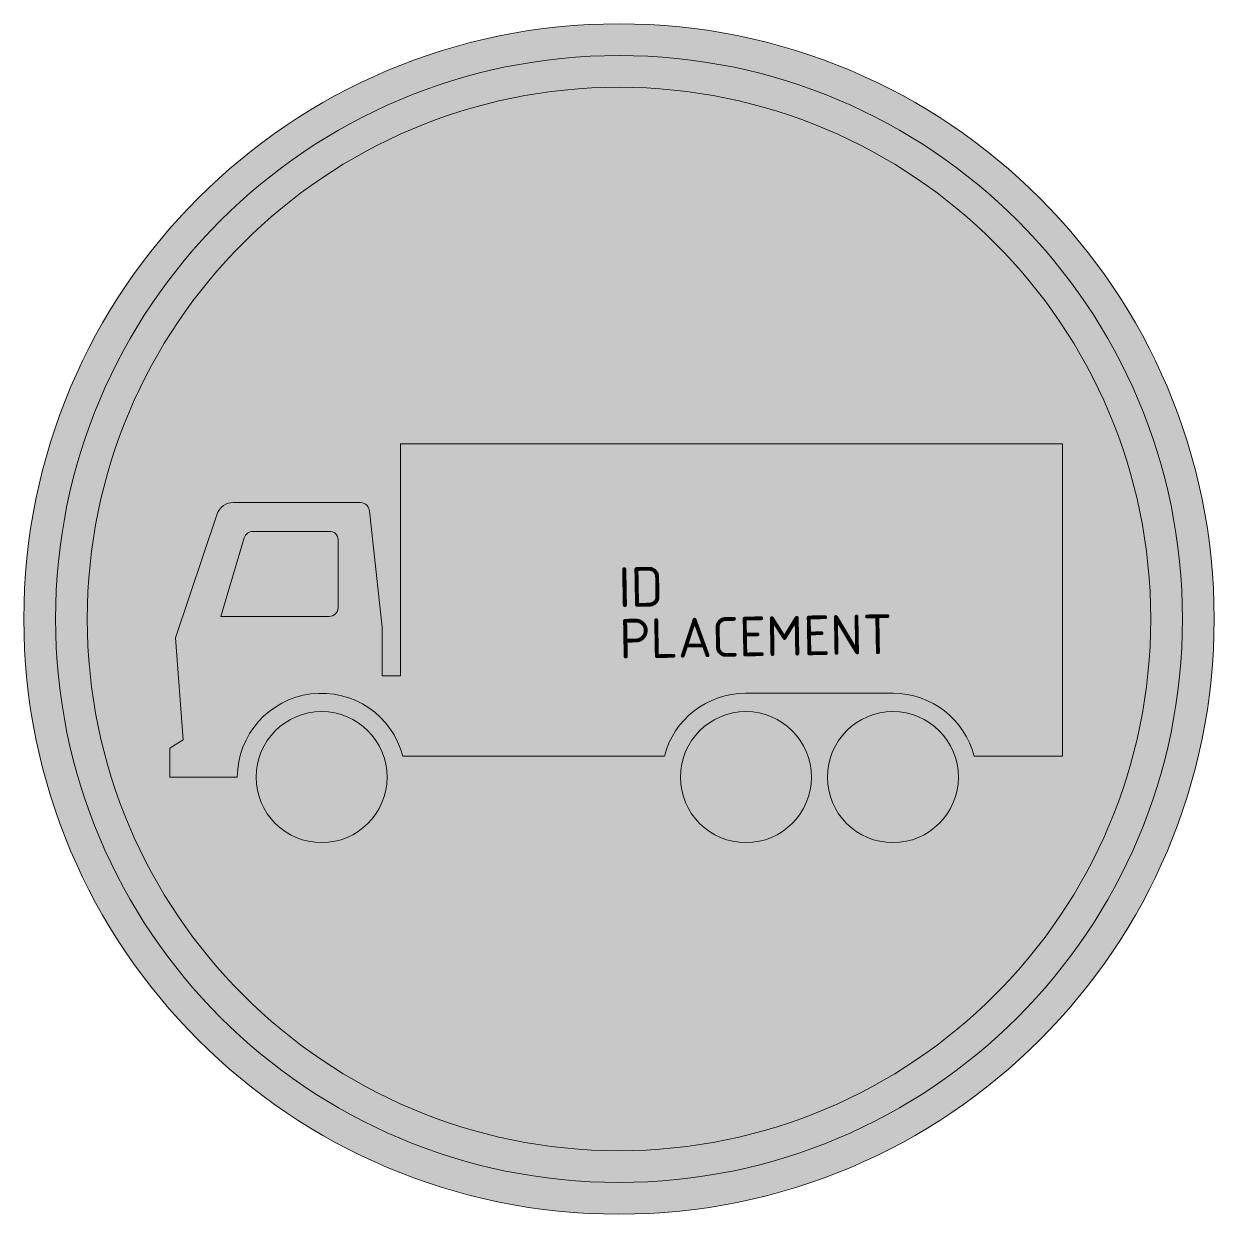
# Model space of a CAD drawing. Extents: x -3.75 to 3.75, y -3.75 to 3.75.
import ezdxf
from ezdxf.enums import TextEntityAlignment as Align

# ---------------------------------------------------------------- set-up
doc = ezdxf.new("R2010")
doc.units = 0
doc.styles.add('NLCS-ISO', font='NLCS-ISO.ttf', dxfattribs={"height": 0.25})

msp = doc.modelspace()

# ---------------------------------------------------------------- hatches: boundary and pattern name
at = {"true_color": 0x005b8c}
h = msp.add_hatch(color=146, dxfattribs=at)
h.dxf.hatch_style = 1
h.paths.add_polyline_path([(3.3569, 1.1548), (3.546, 1.2199, 0.577878), (-2.8334, 2.4565), (-2.6822, 2.3255, -0.577878)])
at = {"true_color": 0xf1f0ea}
h = msp.add_hatch(color=7, dxfattribs=at)
h.dxf.hatch_style = 1
h.paths.add_polyline_path([(-2.6822, 2.3255), (-2.5311, 2.1945, -0.577878), (3.1678, 1.0898), (3.3569, 1.1548, 0.577878)])
at = {"true_color": 0x005b8c}
h = msp.add_hatch(color=146, dxfattribs=at)
h.dxf.hatch_style = 1
edge = h.paths.add_edge_path()
edge.add_arc((0, 0), 3.35, 0, 360)
h = msp.add_hatch(color=146, dxfattribs=at)
h.dxf.hatch_style = 1
h.paths.add_polyline_path([(-2.6822, 2.3255), (-2.8334, 2.4565, 0.180494), (-3.75, 0, 0.414214), (0, -3.75), (0, -3.55, -0.414214), (-3.55, 0, -0.180494)])
at = {"true_color": 0xf1f0ea}
h = msp.add_hatch(color=7, dxfattribs=at)
h.dxf.hatch_style = 1
h.paths.add_polyline_path([(-3.35, 0, -0.180494), (-2.5311, 2.1945), (-2.6822, 2.3255, 0.180494), (-3.55, 0, 0.414214), (0, -3.55), (0, -3.35, -0.414214)])
at = {"true_color": 0x005b8c}
h = msp.add_hatch(color=146, dxfattribs=at)
h.dxf.hatch_style = 1
h.paths.add_polyline_path([(3.75, 0, 0.083022), (3.546, 1.2199), (3.3569, 1.1548, -0.083022), (3.55, 0, -0.414214), (0, -3.55), (0, -3.75, 0.414214)])
at = {"true_color": 0xf1f0ea}
h = msp.add_hatch(color=7, dxfattribs=at)
h.dxf.hatch_style = 1
h.paths.add_polyline_path([(3.3569, 1.1548), (3.1678, 1.0898, -0.083022), (3.35, 0, -0.414214), (0, -3.35), (0, -3.55, 0.414214), (3.55, 0, 0.083022)])
h = msp.add_hatch(color=7, dxfattribs=at)
h.dxf.hatch_style = 1
h.paths.add_polyline_path([(-1.4922, -0.0516), (-1.5716, 0.6787, 0.35203), (-1.6272, 0.7342), (-2.4289, 0.7342, 0.332431), (-2.5346, 0.6552), (-2.6804, 0.2199), (-2.4479, 0.2199), (-2.3628, 0.5072, -0.344169), (-2.3058, 0.5517), (-1.8256, 0.5517, -0.436003), (-1.7701, 0.5001), (-1.7701, 0.0714, -0.414299), (-1.8256, 0.0159), (-2.0775, 0.0159), (-1.9778, -0.4784, -0.397124), (-1.3613, -0.8652), (0.2858, -0.8652, -0.342199), (0.7943, -0.4683), (1.7264, -0.4683, -0.342216), (2.2384, -0.8652), (2.794, -0.8652), (2.794, 1.1033), (-1.3771, 1.1033), (-1.3771, -0.3572), (-1.4922, -0.3572)])
h = msp.add_hatch(color=7, dxfattribs=at)
h.dxf.hatch_style = 1
h.paths.add_polyline_path([(-2.0775, 0.0159), (-2.5082, 0.0159), (-2.4479, 0.2199), (-2.6804, 0.2199), (-2.794, -0.1191), (-2.7464, -0.762), (-2.8297, -0.8136), (-2.8297, -0.9961), (-2.4051, -0.9961, -0.35657), (-1.9778, -0.4784)])
h = msp.add_hatch(color=7, dxfattribs=at)
h.dxf.hatch_style = 1
h.paths.add_polyline_path([(-1.4607, -0.9962, 1), (-2.2862, -0.9962, 1)])
h = msp.add_hatch(color=7, dxfattribs=at)
h.dxf.hatch_style = 1
h.paths.add_polyline_path([(1.2128, -0.9962, 1), (0.3873, -0.9962, 1)])
h = msp.add_hatch(color=7, dxfattribs=at)
h.dxf.hatch_style = 1
h.paths.add_polyline_path([(1.3132, -0.9962, 1), (2.1387, -0.9962, 1)])

# ---------------------------------------------------------------- linework, layer by layer
at = {"color": 7, "lineweight": 0, "true_color": 0xf1f0ea}
for points in [[(-1.3613, -0.8652), (0.2858, -0.8652, -0.34403), (0.7977, -0.4683), (1.7264, -0.4683, -0.342216), (2.2384, -0.8652), (2.794, -0.8652), (2.794, 1.1033), (-1.3771, 1.1033), (-1.3771, -0.3572), (-1.4922, -0.3572), (-1.4922, -0.0516), (-1.5716, 0.6787, 0.35203), (-1.6272, 0.7342), (-2.4289, 0.7342, 0.312426), (-2.532, 0.6628), (-2.794, -0.1191), (-2.7464, -0.762), (-2.8297, -0.8136), (-2.8297, -0.9961), (-2.4051, -0.9961, -0.878025), (-1.3613, -0.8652)], [(-2.5082, 0.0159), (-1.8256, 0.0159, 0.414299), (-1.7701, 0.0714), (-1.7701, 0.5001, 0.436003), (-1.8256, 0.5517), (-2.3058, 0.5517, 0.320374), (-2.3614, 0.512)]]:
    msp.add_lwpolyline(points, format="xyb", close=True, dxfattribs=at)
at = {"color": 146, "lineweight": 0, "true_color": 0x005b8c}
msp.add_circle((0, 0), 3.75, dxfattribs=at)
at = {"color": 7, "lineweight": 0, "true_color": 0xf1f0ea}
for centre, radius in [((0, 0), 3.55), ((0, 0), 3.35), ((-1.8735, -0.9962), 0.4127), ((0.8, -0.9962), 0.4127), ((1.7259, -0.9962), 0.4127)]:
    msp.add_circle(centre, radius, dxfattribs=at)

# ---------------------------------------------------------------- texts
at = {"style": 'NLCS-ISO'}
msp.add_attdef('ID', text='', height=0.25, rotation=1, dxfattribs=at).set_placement((0, 0), align=Align.BOTTOM_LEFT)
msp.add_attdef('PLACEMENT', text='', height=0.25, rotation=1, dxfattribs=at).set_placement((0, 0), align=Align.TOP_LEFT)

doc.saveas('drawing.dxf')
